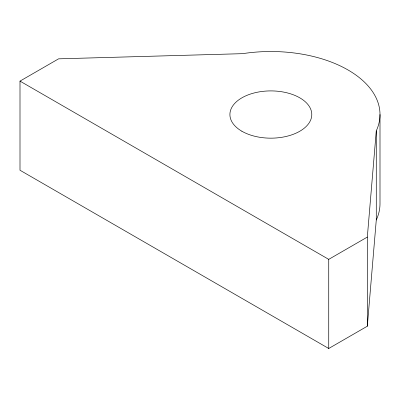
<?xml version="1.0" encoding="UTF-8"?>
<svg xmlns="http://www.w3.org/2000/svg" width="400" height="400" viewBox="0 0 400 400"><rect width="100%" height="100%" fill="white"/><g stroke="black" fill="none" stroke-linecap="round" stroke-linejoin="round"><path stroke-width="0.6" d="M367.325 326.205L367.325 237.08L376.28 130.845A109.155 63.02 0 0 0 242.595 53.665L58.59 58.835L20 81.115L20 170.24L328.735 348.485L367.325 326.205L376.28 219.97L376.28 130.845M20 81.115L328.735 259.36L367.325 237.08M380 114.535L380 203.66A109.155 63.02 0 0 1 376.28 219.97M328.735 259.36L328.735 348.485M241.9 131.245A40.935 23.63 0 0 0 310.385 120.65A40.935 23.63 0 0 0 260.25 91.71A40.935 23.63 0 0 0 241.9 131.245"/></g></svg>
